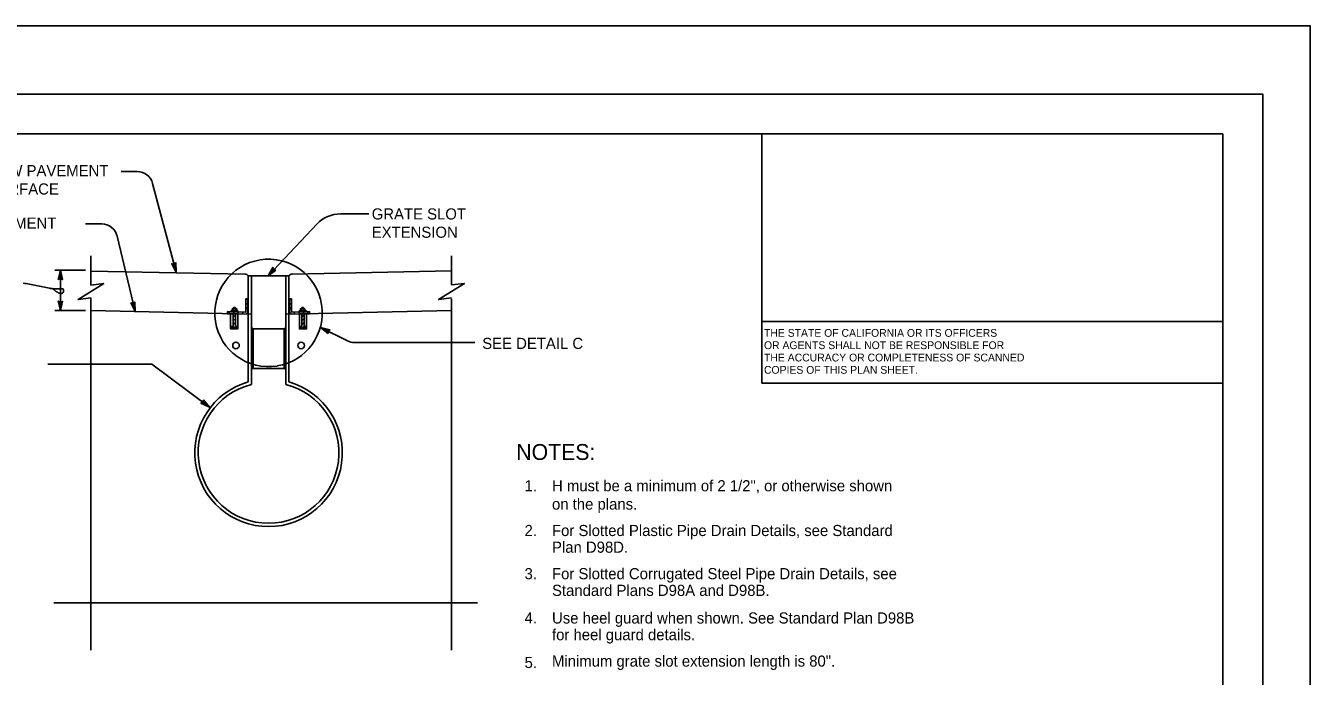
# Model space of a CAD drawing. Extents: x -893 to 867, y -474 to 712.
# Drawn here: x 58 to 867, y 303 to 712 of the extents above; entities that cross this region are included whole.
import ezdxf

# ---------------------------------------------------------------- set-up
doc = ezdxf.new("R2010")
doc.units = 0
for name, color, linetype in [('10 Sheet Format', 7, 'Continuous'), ('36 Drainage', 7, 'Continuous'), ('56 Stage 3 Anno', 7, 'Continuous'), ('57 Undefined', 7, 'Continuous'), ('60 Nongeo Data', 7, 'Continuous')]:
    doc.layers.add(name, color=color, linetype=linetype)

msp = doc.modelspace()

# ---------------------------------------------------------------- linework, layer by layer
at = {"layer": '10 Sheet Format'}
for p, q in [((-863.42, 668.96), (836.58, 668.96)), ((836.58, 668.96), (836.58, -431.04)), ((-813.45, 643.96), (811.55, 643.96)), ((521.55, 487.06), (521.55, 643.96)), ((811.55, -406.04), (811.55, 643.96)), ((811.55, 525.89), (521.55, 525.89)), ((811.55, 487.06), (521.55, 487.06))]:
    msp.add_line(p, q, dxfattribs=at)
for points in [[(-893.45, -474.04), (866.55, -474.04), (866.55, 711.96), (-893.45, 711.96)], [(-863.42, -431.04), (836.58, -431.04), (836.58, 668.96), (-863.42, 668.96)]]:
    msp.add_lwpolyline(points, close=True, dxfattribs=at)
at = {"layer": '36 Drainage'}
for p, q in [((196.87, 539.22), (197.94, 540.29)), ((196.87, 536.39), (198.17, 537.69)), ((196.87, 533.56), (198.17, 534.86)), ((225.61, 536.39), (224.31, 537.69)), ((225.61, 533.56), (224.31, 534.86)), ((225.61, 539.22), (224.54, 540.29)), ((185.44, 532.13), (185.46, 532.14)), ((185.92, 530.81), (187.19, 532.08)), ((185.92, 530.81), (187.19, 532.08)), ((188.68, 530.74), (189.95, 532.01)), ((188.68, 530.74), (189.95, 532.01)), ((190.35, 528.73), (188.93, 530.14)), ((190.35, 526.34), (188.93, 527.76)), ((190.35, 523.95), (188.93, 525.37)), ((191.44, 530.68), (192.71, 531.95)), ((191.44, 530.68), (192.71, 531.95)), ((194.21, 530.61), (195.48, 531.88)), ((196.91, 530.61), (198.18, 531.88)), ((225.58, 530.61), (224.3, 531.88)), ((228.28, 530.61), (227, 531.88)), ((231.04, 530.68), (229.77, 531.95)), ((231.04, 530.68), (229.77, 531.95)), ((232.13, 528.73), (233.55, 530.14)), ((232.13, 526.34), (233.55, 527.76)), ((232.13, 523.95), (233.55, 525.37)), ((233.8, 530.74), (232.53, 532.01)), ((233.8, 530.74), (232.53, 532.01)), ((236.57, 530.81), (235.29, 532.08)), ((236.57, 530.81), (235.29, 532.08)), ((237.04, 532.13), (237.03, 532.14)), ((189.98, 521.94), (188.93, 522.98)), ((232.51, 521.94), (233.55, 522.98))]:
    msp.add_line(p, q, dxfattribs=at)
at = {"layer": '56 Stage 3 Anno'}
for p, q in [((118.56, 620.24), (128.63, 620.24)), ((138.3, 612.79), (153.08, 556.91)), ((256.41, 593.62), (274.4, 593.61)), ((96.15, 587.26), (106.28, 587.26)), ((211.04, 554.64), (241.84, 587.34)), ((116.01, 579.58), (127.3, 532.2)), ((96.02, 558.17), (76.81, 558.17)), ((80.31, 558.17), (80.31, 532.86)), ((58.84, 549.77), (73.45, 546.87)), ((96.02, 532.86), (76.81, 532.86)), ((260.8, 513.74), (244.01, 522.12)), ((340.99, 512.68), (265.27, 512.68))]:
    msp.add_line(p, q, dxfattribs=at)
for points in [[(78.99, 552.26), (80.31, 558.17), (81.62, 552.26), (81.27, 552.47), (80.31, 556.8), (79.34, 552.47), (79.69, 552.68), (80.31, 555.45), (80.92, 552.68), (80.57, 552.89), (80.3, 554.09), (80.04, 552.89), (80.31, 553.05), (81.62, 552.26), (80.31, 553.05)], [(152.84, 562.95), (153.08, 556.91), (150.3, 562.28), (150.69, 562.17), (152.72, 558.23), (152.56, 562.66), (152.27, 562.37), (152.38, 559.54), (151.08, 562.05), (151.47, 561.94), (152.04, 560.85), (151.99, 562.08), (151.77, 561.85), (150.3, 562.28), (151.77, 561.85)], [(215.88, 558.26), (211.04, 554.64), (213.89, 559.97), (214.01, 559.59), (211.92, 555.68), (215.48, 558.33), (215.08, 558.4), (212.81, 556.7), (214.14, 559.2), (214.27, 558.81), (213.69, 557.73), (214.68, 558.47), (214.37, 558.52), (213.89, 559.97), (214.37, 558.52)], [(81.63, 538.76), (80.31, 532.86), (79, 538.76), (79.35, 538.55), (80.3, 534.23), (81.28, 538.55), (80.93, 538.34), (80.31, 535.58), (79.7, 538.34), (80.05, 538.13), (80.31, 536.94), (80.58, 538.14), (80.31, 537.97), (79, 538.76), (80.31, 537.97)], [(127.21, 538.25), (127.3, 532.2), (124.66, 537.64), (125.05, 537.52), (126.98, 533.53), (126.92, 537.97), (126.63, 537.69), (126.67, 534.85), (125.43, 537.4), (125.82, 537.27), (126.36, 536.17), (126.34, 537.4), (126.11, 537.18), (124.66, 537.64), (126.11, 537.18)], [(248.71, 518.3), (244.01, 522.12), (249.88, 520.66), (249.54, 520.44), (245.24, 521.51), (248.68, 518.71), (248.65, 519.12), (246.45, 520.91), (249.2, 520.22), (248.85, 520), (247.66, 520.3), (248.62, 519.52), (248.59, 519.84), (249.88, 520.66), (248.59, 519.84)], [(170.22, 476.73), (174.19, 472.16), (168.66, 474.61), (169.03, 474.77), (173.08, 472.97), (170.18, 476.32), (170.14, 475.92), (172, 473.78), (169.41, 474.92), (169.79, 475.08), (170.91, 474.58), (170.1, 475.51), (170.07, 475.2), (168.66, 474.61), (170.07, 475.2)]]:
    msp.add_lwpolyline(points, close=True, dxfattribs=at)
for points in [[(73.46, 546.92), (73.73, 546.87), (73.96, 546.78), (74.27, 546.78), (74.54, 546.74), (74.81, 546.74), (75.12, 546.74), (75.3, 546.65), (75.61, 546.56), (75.93, 546.56), (76.2, 546.52), (76.46, 546.47), (76.78, 546.47), (77.09, 546.43), (77.41, 546.43), (77.67, 546.43), (77.94, 546.43), (78.21, 546.43), (78.53, 546.43), (78.75, 546.47), (79.02, 546.52), (79.24, 546.56), (79.56, 546.56), (79.82, 546.56), (80.14, 546.56), (80.41, 546.56), (80.68, 546.56), (80.99, 546.56), (81.26, 546.56), (81.57, 546.56), (81.8, 546.47), (81.98, 546.38), (82.11, 546.2), (82.24, 545.93), (82.24, 545.57), (82.24, 545.31), (82.24, 545.04), (82.24, 544.77), (82.2, 544.5), (82.11, 544.27), (81.98, 544.1), (81.89, 543.92), (81.71, 543.78), (81.53, 543.65), (81.3, 543.56), (81.03, 543.51), (80.77, 543.51), (80.45, 543.51), (80.18, 543.56), (80, 543.65), (79.65, 543.74), (79.42, 543.83), (79.2, 543.92), (78.97, 544.01), (78.79, 544.1), (78.62, 544.19), (78.39, 544.32), (78.21, 544.41), (78.03, 544.54), (77.76, 544.68), (77.58, 544.81), (77.41, 544.95), (77.23, 545.08), (77.05, 545.31), (76.82, 545.44), (76.64, 545.66), (76.42, 545.84), (76.24, 545.98), (76.06, 546.07), (75.79, 546.29), (75.61, 546.43), (75.43, 546.52), (75.25, 546.6), (74.99, 546.6), (74.72, 546.6), (74.49, 546.65), (74.27, 546.69), (74.05, 546.74), (73.96, 546.78)], [(72.35, 499), (137.81, 499), (174.19, 472.16)]]:
    msp.add_lwpolyline(points, dxfattribs=at)
for centre, radius, start, end in [((128.63, 610.24), 10, 14.81011, 90), ((256.4, 573.62), 20, 89.96007, 136.71265), ((106.28, 577.26), 10, 13.40283, 90), ((211.24, 531.32), 33.8, 279.16954, 279.04995), ((56.89, 539.96), 10, 78.77151, 90), ((265.27, 522.68), 10, 243.45315, 270)]:
    msp.add_arc(centre, radius, start, end, dxfattribs=at)
at = {"layer": '60 Nongeo Data'}
for p, q in [((99.52, 548.85), (99.52, 567.33)), ((326.34, 567.33), (326.34, 548.89)), ((99.52, 557.69), (196.35, 555.75)), ((226.14, 555.75), (326.34, 557.76)), ((198.43, 554.64), (200.41, 554.64)), ((198.43, 554.64), (198.43, 530.53)), ((200.41, 554.64), (200.41, 530.79)), ((200.41, 554.64), (222.07, 554.64)), ((224.06, 554.64), (222.07, 554.64)), ((222.07, 530.53), (222.07, 554.64)), ((224.06, 530.53), (224.06, 554.64)), ((99.52, 319.22), (99.52, 540.76)), ((188.94, 532.66), (188.94, 533.9)), ((189.29, 534.66), (189.18, 534.55)), ((189.18, 533.9), (189.18, 534.55)), ((189.18, 534.55), (190.36, 534.55)), ((189.26, 534.34), (190.3, 534.34)), ((189.26, 534.15), (190.3, 534.15)), ((189.29, 534.66), (190.24, 534.66)), ((190.24, 534.66), (190.36, 534.55)), ((190.36, 533.9), (190.36, 534.55)), ((190.57, 532.66), (190.57, 533.9)), ((196.87, 531.87), (196.87, 540.29)), ((196.87, 540.29), (198.17, 540.29)), ((198.17, 530.54), (198.17, 540.29)), ((225.61, 540.29), (224.31, 540.29)), ((224.31, 530.54), (224.31, 540.29)), ((225.61, 531.87), (225.61, 540.29)), ((231.92, 532.66), (231.92, 533.9)), ((232.24, 534.66), (232.13, 534.55)), ((232.13, 533.9), (232.13, 534.55)), ((233.3, 534.55), (232.13, 534.55)), ((233.22, 534.34), (232.18, 534.34)), ((233.22, 534.15), (232.18, 534.15)), ((233.19, 534.66), (232.24, 534.66)), ((233.19, 534.66), (233.3, 534.55)), ((233.3, 533.9), (233.3, 534.55)), ((233.54, 532.66), (233.54, 533.9)), ((326.34, 540.28), (326.34, 319.22)), ((200.41, 530.48), (99.52, 532.86)), ((185.44, 530.84), (185.44, 532.14)), ((185.44, 532.14), (196.87, 531.87)), ((198.17, 530.54), (185.44, 530.84)), ((188.93, 530.74), (188.93, 522.79)), ((190.35, 522.78), (190.35, 530.74)), ((198.43, 530.53), (198.43, 487.92)), ((200.41, 530.53), (200.41, 486.27)), ((222.07, 530.48), (242.55, 530.97)), ((222.07, 530.53), (222.07, 486.27)), ((224.06, 530.53), (224.06, 487.92)), ((224.31, 530.54), (237.04, 530.84)), ((237.04, 532.14), (225.61, 531.87)), ((232.13, 522.78), (232.13, 530.74)), ((233.55, 530.74), (233.55, 522.79)), ((237.04, 530.84), (237.04, 532.14)), ((242.55, 530.97), (326.34, 532.94)), ((201.47, 521.37), (201.47, 496.46)), ((221.01, 521.37), (201.47, 521.37)), ((221.01, 521.37), (221.01, 496.46)), ((221.01, 496.46), (201.47, 496.46)), ((76.2, 349.05), (342.64, 349.05))]:
    msp.add_line(p, q, dxfattribs=at)
for points in [[(99.52, 548.85), (107.62, 549.87), (91.42, 539.74), (99.52, 540.76)], [(326.34, 548.89), (334.44, 549.9), (318.24, 539.78), (326.34, 540.79)], [(190.35, 522.74), (191.29, 522.74), (191.29, 521.94), (187.89, 521.94), (187.89, 522.74), (188.93, 522.74)], [(232.13, 522.74), (231.19, 522.74), (231.19, 521.94), (234.59, 521.94), (234.59, 522.74), (233.55, 522.74)]]:
    msp.add_lwpolyline(points, dxfattribs=at)
for points in [[(188.32, 533.9), (191.19, 533.9), (191.19, 532.66), (188.32, 532.66)], [(234.16, 533.9), (231.3, 533.9), (231.3, 532.66), (234.16, 532.66)], [(187.37, 530.72), (191.86, 530.72), (191.86, 521.27), (187.37, 521.27)], [(187.45, 532.63), (191.95, 532.63), (191.95, 532.05), (187.45, 532.05)], [(235.04, 532.63), (230.53, 532.63), (230.53, 532.05), (235.04, 532.05)], [(235.11, 530.72), (230.63, 530.72), (230.63, 521.27), (235.11, 521.27)]]:
    msp.add_lwpolyline(points, close=True, dxfattribs=at)
for centre in [(190.75, 510.9), (231.73, 510.9)]:
    msp.add_circle(centre, 2.08, dxfattribs=at)
for centre, radius, start, end in [((196.37, 553.3), 2.46, 33.03085, 90.45312), ((226.12, 553.3), 2.46, 89.54688, 146.96914), ((201.47, 522.43), 1.06, 180, 270), ((221.01, 522.43), 1.06, 270, 360), ((201.47, 495.4), 1.06, 90, 180), ((221.01, 495.4), 1.06, 0, 90), ((211.24, 443.32), 46.4, 106.03062, 73.96923), ((211.24, 443.32), 44.29, 104.14965, 75.85019)]:
    msp.add_arc(centre, radius, start, end, dxfattribs=at)

# ---------------------------------------------------------------- texts
at = {"layer": '10 Sheet Format'}
for s, p in [('THE STATE OF CALIFORNIA OR ITS OFFICERS', (522.88, 516.32)), ('OR AGENTS SHALL NOT BE RESPONSIBLE FOR', (522.88, 508.57)), ('THE ACCURACY OR COMPLETENESS OF SCANNED', (522.88, 500.82)), ('COPIES OF THIS PLAN SHEET.', (522.88, 493.07))]:
    msp.add_text(s, height=4.9, dxfattribs=at).set_placement(p)
at = {"layer": '57 Undefined'}
for s, height, p in [('NEW PAVEMENT', 7, (34.58, 617.29)), ('SURFACE', 7, (34.58, 605.79)), ('EXISTING PAVEMENT', 7, (-20.02, 584.29)), ('GRATE SLOT', 7, (276.14, 590.08)), ('EXTENSION', 7, (276.14, 578.58)), ('SEE DETAIL C', 7, (345.66, 508.66)), ('NOTES:', 10, (367.05, 438.86)), ('1.', 7, (372.28, 419.14)), ('H must be a minimum of 2 1/2", or otherwise shown', 7, (389.54, 419.14)), ('on the plans.', 7, (389.54, 407.64)), ('2.', 7, (372.28, 391)), ('For Slotted Plastic Pipe Drain Details, see Standard', 7, (389.54, 391)), ('Plan D98D.', 7, (389.54, 380.5)), ('3.', 7, (372.28, 363.85)), ('For Slotted Corrugated Steel Pipe Drain Details, see ', 7, (389.54, 363.85)), ('Standard Plans D98A and D98B.', 7, (389.54, 353.35)), ('4.', 7, (372.28, 336.05)), ('Use heel guard when shown. See Standard Plan D98B ', 7, (389.54, 335.99)), ('for heel guard details.', 7, (389.54, 325.49)), ('Minimum grate slot extension length is 80".', 7, (389.54, 308.89)), ('5.', 7, (372.28, 308.01))]:
    msp.add_text(s, height=height, dxfattribs=at).set_placement(p)

doc.saveas('drawing.dxf')
